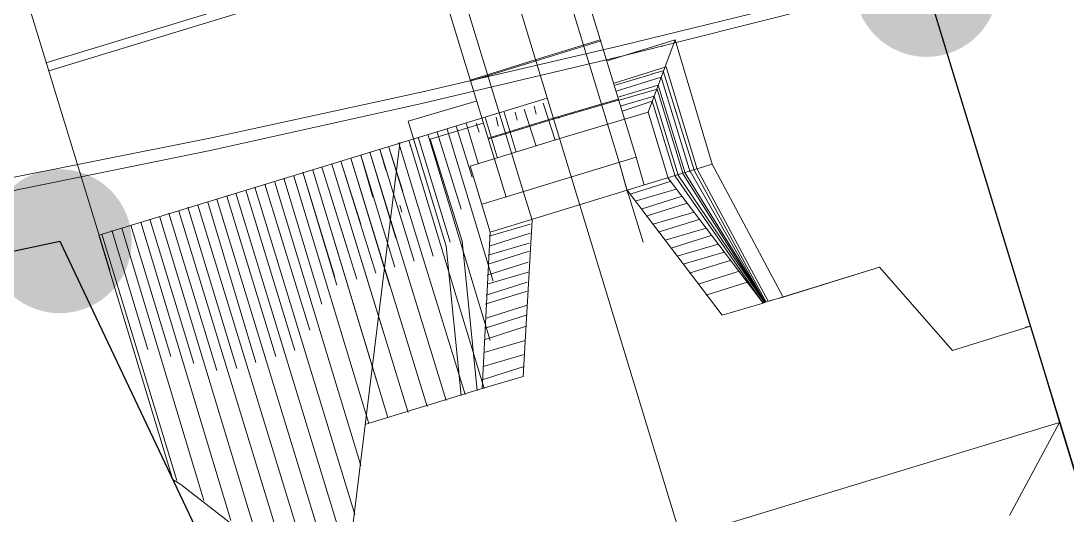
# Model space of a CAD drawing. Header units: metres. Extents: x 535413 to 535809, y 1836230 to 1836506.
# Drawn here: x 535688.53 to 535698.99, y 1836313.38 to 1836318.32 of the extents above; entities that cross this region are included whole.
import ezdxf

# ---------------------------------------------------------------- set-up
doc = ezdxf.new("R2010")
doc.units = ezdxf.units.M
doc.header["$MEASUREMENT"] = 0
for name, color, linetype, lineweight in [('Level 2', 1, 'Continuous', 0), ('Level 31', 1, 'Continuous', 0), ('Level 32', 1, 'Continuous', 0), ('Level 37', 1, 'Continuous', 0), ('Level 38', 1, 'Continuous', 0), ('Level 39', 1, 'Continuous', 0), ('Level 4', 1, 'Continuous', 0), ('Level 42', 1, 'Continuous', 0), ('Level 43', 1, 'Continuous', 0), ('Level 5', 1, 'Continuous', 0), ('Level 9', 1, 'Continuous', 0)]:
    doc.layers.add(name, color=color, linetype=linetype, lineweight=lineweight)

msp = doc.modelspace()

# ---------------------------------------------------------------- hatches: boundary and pattern name
at = {"layer": 'Level 4', "linetype": 'Continuous', "lineweight": 0}
h = msp.add_hatch(color=7, dxfattribs=at)
edge = h.paths.add_edge_path()
edge.add_arc((535697.58, 1836318.68), 0.719, 270, 630)
h = msp.add_hatch(color=7, dxfattribs=at)
edge = h.paths.add_edge_path()
edge.add_arc((535688.92, 1836316.12), 0.719, 270, 630)

# ---------------------------------------------------------------- linework, layer by layer
at = {"layer": 'Level 2', "color": 7, "linetype": 'Continuous', "lineweight": 0, "flags": 128}
for points in [[(535667.71, 1836314.54), (535669.83, 1836314.56), (535672.01, 1836314.63), (535674.25, 1836314.76), (535676.55, 1836314.96), (535678.89, 1836315.22), (535681.25, 1836315.54), (535683.6, 1836315.89), (535685.93, 1836316.29), (535688.21, 1836316.71), (535690.42, 1836317.15), (535692.53, 1836317.61), (535694.52, 1836318.07), (535696.43, 1836318.54), (535698.28, 1836319.03), (535700.09, 1836319.52), (535701.89, 1836320.04), (535703.71, 1836320.58), (535705.57, 1836321.14), (535707.51, 1836321.73)], [(535667.72, 1836314.41), (535669.83, 1836314.41), (535672.01, 1836314.47), (535674.26, 1836314.6), (535676.56, 1836314.8), (535678.9, 1836315.06), (535681.27, 1836315.38), (535683.62, 1836315.74), (535685.95, 1836316.15), (535688.23, 1836316.58), (535690.44, 1836317.03), (535692.55, 1836317.5), (535694.55, 1836317.97), (535696.46, 1836318.45), (535698.3, 1836318.94), (535700.11, 1836319.44), (535701.91, 1836319.96), (535703.74, 1836320.49), (535705.61, 1836321.04), (535707.55, 1836321.62)]]:
    msp.add_lwpolyline(points, dxfattribs=at)
at = {"layer": 'Level 31', "color": 7, "linetype": 'Continuous', "lineweight": 0}
msp.add_line((535693.9, 1836317.36), (535693.91, 1836317.35), dxfattribs=at)
msp.add_line((535693.9, 1836317.36), (535693.91, 1836317.35), dxfattribs=at)
at = {"layer": 'Level 32', "color": 7, "linetype": 'Continuous', "lineweight": 0}
for p, q in [((535694.84, 1836317.79), (535694.47, 1836317.68)), ((535694.84, 1836317.79), (535694.47, 1836317.68)), ((535694.95, 1836317.82), (535694.83, 1836317.79)), ((535694.95, 1836317.82), (535694.83, 1836317.79)), ((535695.26, 1836316.83), (535694.95, 1836317.82)), ((535695.26, 1836316.83), (535694.95, 1836317.82)), ((535694.93, 1836317.76), (535694.48, 1836317.62)), ((535694.93, 1836317.76), (535694.48, 1836317.62)), ((535694.9, 1836317.68), (535694.5, 1836317.56)), ((535694.9, 1836317.68), (535694.5, 1836317.56)), ((535695.17, 1836316.8), (535694.9, 1836317.68)), ((535695.17, 1836316.8), (535694.9, 1836317.68)), ((535695.22, 1836316.81), (535694.93, 1836317.76)), ((535695.22, 1836316.81), (535694.93, 1836317.76)), ((535694.89, 1836317.64), (535694.51, 1836317.53)), ((535694.89, 1836317.64), (535694.51, 1836317.53)), ((535694.86, 1836317.57), (535694.52, 1836317.47)), ((535694.86, 1836317.57), (535694.52, 1836317.47)), ((535695.1, 1836316.78), (535694.86, 1836317.57)), ((535695.1, 1836316.78), (535694.86, 1836317.57)), ((535694.89, 1836317.64), (535695.15, 1836316.79)), ((535694.89, 1836317.64), (535695.15, 1836316.79)), ((535693.66, 1836317.47), (535693.68, 1836317.39)), ((535693.66, 1836317.47), (535693.68, 1836317.39)), ((535693.75, 1836317.5), (535693.87, 1836317.13)), ((535693.75, 1836317.5), (535693.87, 1836317.13)), ((535694.84, 1836317.52), (535694.54, 1836317.42)), ((535694.84, 1836317.52), (535694.54, 1836317.42)), ((535694.84, 1836317.52), (535695.07, 1836316.77)), ((535694.84, 1836317.52), (535695.07, 1836316.77)), ((535693.17, 1836317.36), (535693.29, 1836316.96)), ((535693.17, 1836317.36), (535693.29, 1836316.96)), ((535693.28, 1836317.36), (535693.3, 1836317.27)), ((535693.28, 1836317.36), (535693.3, 1836317.27)), ((535693.36, 1836317.41), (535693.48, 1836317.01)), ((535693.36, 1836317.41), (535693.48, 1836317.01)), ((535693.47, 1836317.41), (535693.49, 1836317.33)), ((535693.47, 1836317.41), (535693.49, 1836317.33)), ((535693.56, 1836317.44), (535693.68, 1836317.07)), ((535693.56, 1836317.44), (535693.68, 1836317.07)), ((535692.88, 1836317.27), (535693.04, 1836316.76)), ((535692.88, 1836317.27), (535693.04, 1836316.76)), ((535692.98, 1836317.3), (535693.1, 1836316.9)), ((535692.98, 1836317.3), (535693.1, 1836316.9)), ((535693.08, 1836317.3), (535693.11, 1836317.21)), ((535693.08, 1836317.3), (535693.11, 1836317.21)), ((535692.5, 1836317.16), (535692.82, 1836316.11)), ((535692.5, 1836317.16), (535692.82, 1836316.11)), ((535692.6, 1836317.18), (535693.22, 1836315.13)), ((535692.6, 1836317.18), (535693.22, 1836315.13)), ((535692.69, 1836317.21), (535692.93, 1836316.44)), ((535692.69, 1836317.21), (535692.93, 1836316.44)), ((535692.79, 1836317.24), (535693.25, 1836315.72)), ((535692.79, 1836317.24), (535693.25, 1836315.72)), ((535692.21, 1836317.06), (535692.35, 1836316.62)), ((535692.21, 1836317.06), (535692.97, 1836314.59)), ((535692.21, 1836317.06), (535692.35, 1836316.62)), ((535692.21, 1836317.06), (535692.97, 1836314.59)), ((535692.31, 1836317.1), (535692.65, 1836315.97)), ((535692.31, 1836317.1), (535692.65, 1836315.97)), ((535692.41, 1836317.12), (535693.16, 1836314.65)), ((535692.41, 1836317.12), (535693.16, 1836314.65)), ((535692.42, 1836317.09), (535692.42, 1836317.07)), ((535692.42, 1836317.09), (535692.42, 1836317.07)), ((535691.83, 1836316.95), (535692.22, 1836315.67)), ((535691.83, 1836316.95), (535692.59, 1836314.47)), ((535691.83, 1836316.95), (535692.22, 1836315.67)), ((535691.83, 1836316.95), (535692.59, 1836314.47)), ((535691.93, 1836316.98), (535692.05, 1836316.56)), ((535691.93, 1836316.98), (535692.27, 1836315.86)), ((535691.93, 1836316.98), (535692.05, 1836316.56)), ((535691.93, 1836316.98), (535692.27, 1836315.86)), ((535692.02, 1836317.01), (535692.28, 1836316.15)), ((535692.02, 1836317.01), (535692.78, 1836314.53)), ((535692.02, 1836317.01), (535692.28, 1836316.15)), ((535692.02, 1836317.01), (535692.78, 1836314.53)), ((535692.12, 1836317.04), (535692.18, 1836316.83)), ((535692.12, 1836317.04), (535692.46, 1836315.92)), ((535692.12, 1836317.04), (535692.18, 1836316.83)), ((535692.12, 1836317.04), (535692.46, 1836315.92)), ((535691.54, 1836316.86), (535691.8, 1836316.03)), ((535691.54, 1836316.86), (535691.89, 1836315.74)), ((535691.54, 1836316.86), (535691.8, 1836316.03)), ((535691.54, 1836316.86), (535691.89, 1836315.74)), ((535691.64, 1836316.89), (535692.16, 1836315.2)), ((535691.64, 1836316.89), (535692.4, 1836314.41)), ((535691.64, 1836316.89), (535692.16, 1836315.2)), ((535691.64, 1836316.89), (535692.4, 1836314.41)), ((535691.73, 1836316.92), (535691.93, 1836316.29)), ((535691.73, 1836316.92), (535692.08, 1836315.8)), ((535691.73, 1836316.92), (535691.93, 1836316.29)), ((535691.73, 1836316.92), (535692.08, 1836315.8)), ((535691.16, 1836316.75), (535691.54, 1836315.49)), ((535691.16, 1836316.75), (535691.54, 1836315.49)), ((535691.26, 1836316.77), (535692.01, 1836314.3)), ((535691.26, 1836316.77), (535692.01, 1836314.3)), ((535691.35, 1836316.81), (535691.67, 1836315.76)), ((535691.35, 1836316.81), (535691.69, 1836315.68)), ((535691.35, 1836316.81), (535691.67, 1836315.76)), ((535691.35, 1836316.81), (535691.69, 1836315.68)), ((535691.45, 1836316.83), (535692.09, 1836314.72)), ((535691.45, 1836316.83), (535692.2, 1836314.36)), ((535691.45, 1836316.83), (535692.09, 1836314.72)), ((535691.45, 1836316.83), (535692.2, 1836314.36)), ((535690.78, 1836316.63), (535691.27, 1836315.03)), ((535690.78, 1836316.63), (535691.27, 1836315.03)), ((535690.87, 1836316.66), (535691.87, 1836313.39)), ((535690.87, 1836316.66), (535691.87, 1836313.39)), ((535690.97, 1836316.69), (535691.42, 1836315.23)), ((535690.97, 1836316.69), (535691.42, 1836315.23)), ((535691.07, 1836316.71), (535691.93, 1836313.88)), ((535691.07, 1836316.71), (535691.93, 1836313.88)), ((535690.49, 1836316.54), (535691.54, 1836313.11)), ((535690.49, 1836316.54), (535691.54, 1836313.11)), ((535690.59, 1836316.57), (535691.08, 1836314.97)), ((535690.59, 1836316.57), (535691.08, 1836314.97)), ((535690.68, 1836316.6), (535691.73, 1836313.17)), ((535690.68, 1836316.6), (535691.73, 1836313.17)), ((535690.11, 1836316.42), (535691.16, 1836312.99)), ((535690.11, 1836316.42), (535691.16, 1836312.99)), ((535690.2, 1836316.46), (535690.69, 1836314.85)), ((535690.2, 1836316.46), (535690.69, 1836314.85)), ((535690.3, 1836316.48), (535691.35, 1836313.05)), ((535690.3, 1836316.48), (535691.35, 1836313.05)), ((535690.4, 1836316.51), (535690.88, 1836314.91)), ((535690.4, 1836316.51), (535690.88, 1836314.91)), ((535692.32, 1836316.48), (535692.34, 1836316.41)), ((535692.32, 1836316.48), (535692.34, 1836316.41)), ((535689.82, 1836316.34), (535690.26, 1836314.9)), ((535689.82, 1836316.34), (535690.26, 1836314.9)), ((535689.92, 1836316.36), (535690.9, 1836313.13)), ((535689.92, 1836316.36), (535690.9, 1836313.13)), ((535690.01, 1836316.4), (535690.49, 1836314.83)), ((535690.01, 1836316.4), (535690.49, 1836314.83)), ((535689.44, 1836316.23), (535689.8, 1836315.04)), ((535689.44, 1836316.23), (535689.8, 1836315.04)), ((535689.54, 1836316.25), (535690.36, 1836313.53)), ((535689.54, 1836316.25), (535690.36, 1836313.53)), ((535689.63, 1836316.28), (535690.03, 1836314.97)), ((535689.63, 1836316.28), (535690.03, 1836314.97)), ((535689.73, 1836316.31), (535690.63, 1836313.33)), ((535689.73, 1836316.31), (535690.63, 1836313.33)), ((535693.21, 1836316.17), (535693.62, 1836316.29)), ((535693.21, 1836316.17), (535693.62, 1836316.29)), ((535689.31, 1836316.18), (535690.04, 1836313.77)), ((535689.31, 1836316.18), (535690.04, 1836313.77)), ((535689.34, 1836316.19), (535690.09, 1836313.73)), ((535689.34, 1836316.19), (535690.09, 1836313.73)), ((535693.21, 1836316.07), (535693.62, 1836316.2)), ((535693.21, 1836316.07), (535693.62, 1836316.2)), ((535693.2, 1836315.98), (535693.61, 1836316.1)), ((535693.2, 1836315.98), (535693.61, 1836316.1)), ((535693.2, 1836315.89), (535693.61, 1836316.02)), ((535693.2, 1836315.89), (535693.61, 1836316.02)), ((535693.19, 1836315.78), (535693.6, 1836315.91)), ((535693.19, 1836315.78), (535693.6, 1836315.91)), ((535693.19, 1836315.69), (535693.6, 1836315.81)), ((535693.19, 1836315.69), (535693.6, 1836315.81)), ((535693.18, 1836315.58), (535693.59, 1836315.71)), ((535693.18, 1836315.58), (535693.59, 1836315.71)), ((535693.17, 1836315.49), (535693.59, 1836315.62)), ((535693.17, 1836315.49), (535693.59, 1836315.62)), ((535693.18, 1836315.35), (535693.59, 1836315.48)), ((535693.18, 1836315.35), (535693.59, 1836315.48)), ((535693.17, 1836315.25), (535693.58, 1836315.38)), ((535693.17, 1836315.25), (535693.58, 1836315.38)), ((535693.17, 1836315.14), (535693.58, 1836315.27)), ((535693.17, 1836315.14), (535693.58, 1836315.27)), ((535693.16, 1836315.01), (535693.57, 1836315.13)), ((535693.16, 1836315.01), (535693.57, 1836315.13)), ((535693.15, 1836314.87), (535693.56, 1836314.99)), ((535693.15, 1836314.87), (535693.56, 1836314.99)), ((535693.15, 1836314.74), (535693.56, 1836314.87)), ((535693.15, 1836314.74), (535693.56, 1836314.87)), ((535690.13, 1836313.69), (535690.05, 1836313.74)), ((535690.13, 1836313.69), (535690.05, 1836313.74))]:
    msp.add_line(p, q, dxfattribs=at)
msp.add_point((535692.31, 1836317.1), dxfattribs=at)
msp.add_point((535692.31, 1836317.1), dxfattribs=at)
at = {"layer": 'Level 37', "color": 7, "linetype": 'Continuous', "lineweight": 0}
msp.add_line((535687.07, 1836323.51), (535689.42, 1836315.83), dxfattribs=at)
msp.add_line((535687.07, 1836323.51), (535689.42, 1836315.83), dxfattribs=at)
at = {"layer": 'Level 38', "color": 7, "linetype": 'Continuous', "lineweight": 0}
for p, q in [((535696.14, 1836309.84), (535688.15, 1836336.06)), ((535696.14, 1836309.84), (535688.15, 1836336.06)), ((535694.94, 1836318.06), (535694.94, 1836318.07)), ((535694.94, 1836318.06), (535694.94, 1836318.07)), ((535693.79, 1836317.55), (535689.31, 1836316.18)), ((535693.79, 1836317.55), (535689.31, 1836316.18)), ((535695.44, 1836316.89), (535694.59, 1836316.63)), ((535695.44, 1836316.89), (535694.59, 1836316.63))]:
    msp.add_line(p, q, dxfattribs=at)
at = {"layer": 'Level 39', "color": 7, "linetype": 'Continuous', "lineweight": 0}
for p, q in [((535695.07, 1836316.77), (535695.95, 1836315.5)), ((535695.07, 1836316.77), (535695.95, 1836315.5)), ((535695.1, 1836316.78), (535695.96, 1836315.51)), ((535695.1, 1836316.78), (535695.96, 1836315.51)), ((535695.15, 1836316.79), (535695.96, 1836315.51)), ((535695.15, 1836316.79), (535695.96, 1836315.51)), ((535695.17, 1836316.8), (535695.97, 1836315.51)), ((535695.17, 1836316.8), (535695.97, 1836315.51)), ((535695.22, 1836316.82), (535695.97, 1836315.51)), ((535695.22, 1836316.82), (535695.97, 1836315.51)), ((535695.26, 1836316.83), (535695.98, 1836315.51)), ((535695.26, 1836316.83), (535695.98, 1836315.51)), ((535694.59, 1836316.63), (535694.75, 1836316.11)), ((535694.59, 1836316.63), (535694.75, 1836316.11)), ((535695.03, 1836316.72), (535694.62, 1836316.59)), ((535695.03, 1836316.72), (535694.62, 1836316.59)), ((535695.08, 1836316.64), (535694.67, 1836316.52)), ((535695.08, 1836316.64), (535694.67, 1836316.52)), ((535695.14, 1836316.57), (535694.73, 1836316.44)), ((535695.14, 1836316.57), (535694.73, 1836316.44)), ((535695.19, 1836316.5), (535694.78, 1836316.37)), ((535695.19, 1836316.5), (535694.78, 1836316.37)), ((535695.26, 1836316.41), (535694.85, 1836316.29)), ((535695.26, 1836316.41), (535694.85, 1836316.29)), ((535695.32, 1836316.34), (535694.9, 1836316.21)), ((535695.32, 1836316.34), (535694.9, 1836316.21)), ((535695.38, 1836316.25), (535694.97, 1836316.13)), ((535695.38, 1836316.25), (535694.97, 1836316.13)), ((535695.44, 1836316.18), (535695.03, 1836316.05)), ((535695.44, 1836316.18), (535695.03, 1836316.05)), ((535695.5, 1836316.09), (535695.09, 1836315.97)), ((535695.5, 1836316.09), (535695.09, 1836315.97)), ((535695.56, 1836316.01), (535695.15, 1836315.89)), ((535695.56, 1836316.01), (535695.15, 1836315.89)), ((535695.63, 1836315.93), (535695.21, 1836315.8)), ((535695.63, 1836315.93), (535695.21, 1836315.8)), ((535695.71, 1836315.82), (535695.3, 1836315.69)), ((535695.71, 1836315.82), (535695.3, 1836315.69)), ((535695.79, 1836315.71), (535695.38, 1836315.58)), ((535695.79, 1836315.71), (535695.38, 1836315.58))]:
    msp.add_line(p, q, dxfattribs=at)
at = {"layer": 'Level 42', "color": 7, "linetype": 'Continuous', "lineweight": 0}
for p, q in [((535694.01, 1836319.15), (535694.68, 1836316.96)), ((535694.01, 1836319.15), (535694.68, 1836316.96)), ((535694.32, 1836318.13), (535693.67, 1836317.93)), ((535694.32, 1836318.13), (535693.67, 1836317.93)), ((535694.33, 1836318.12), (535693.68, 1836317.92)), ((535694.33, 1836318.12), (535693.68, 1836317.92)), ((535695.07, 1836318.13), (535694.39, 1836317.92)), ((535695.07, 1836318.13), (535694.39, 1836317.92)), ((535695.07, 1836318.13), (535694.8, 1836317.41)), ((535695.07, 1836318.13), (535694.8, 1836317.41)), ((535695.44, 1836316.89), (535695.07, 1836318.13)), ((535695.44, 1836316.89), (535695.07, 1836318.13)), ((535694.98, 1836317.86), (535694.46, 1836317.7)), ((535694.98, 1836317.86), (535694.46, 1836317.7)), ((535695.29, 1836316.84), (535694.98, 1836317.86)), ((535695.29, 1836316.84), (535694.98, 1836317.86)), ((535694.5, 1836317.54), (535693.85, 1836317.35)), ((535694.5, 1836317.54), (535693.85, 1836317.35)), ((535694.5, 1836317.53), (535693.85, 1836317.34)), ((535694.5, 1836317.53), (535693.85, 1836317.34)), ((535694.8, 1836317.41), (535693.96, 1836317.16)), ((535694.8, 1836317.41), (535693.96, 1836317.16)), ((535695, 1836316.75), (535694.8, 1836317.41)), ((535695, 1836316.75), (535694.8, 1836317.41)), ((535693.2, 1836317.15), (535693.85, 1836317.35)), ((535693.2, 1836317.15), (535693.85, 1836317.35)), ((535693.2, 1836317.14), (535693.85, 1836317.34)), ((535693.2, 1836317.14), (535693.85, 1836317.34)), ((535693.02, 1836316.87), (535693.96, 1836317.16)), ((535693.02, 1836316.87), (535693.96, 1836317.16)), ((535691.84, 1836313.2), (535692.32, 1836317.1)), ((535691.84, 1836313.2), (535692.32, 1836317.1)), ((535694.68, 1836316.96), (535693.14, 1836316.49)), ((535694.68, 1836316.96), (535693.14, 1836316.49)), ((535694.68, 1836316.96), (535693.14, 1836316.49)), ((535694.68, 1836316.96), (535693.14, 1836316.49)), ((535694.68, 1836316.96), (535694.76, 1836316.68)), ((535694.68, 1836316.96), (535694.76, 1836316.68)), ((535693.22, 1836316.21), (535693.02, 1836316.87)), ((535693.22, 1836316.21), (535693.02, 1836316.87)), ((535694.59, 1836316.62), (535694.51, 1836316.91)), ((535694.6, 1836316.59), (535694.51, 1836316.91)), ((535694.59, 1836316.62), (535694.51, 1836316.91)), ((535694.6, 1836316.59), (535694.51, 1836316.91)), ((535695.29, 1836316.84), (535696, 1836315.52)), ((535695.29, 1836316.84), (535696, 1836315.52)), ((535695.44, 1836316.89), (535696.15, 1836315.56)), ((535695.44, 1836316.89), (535696.15, 1836315.56)), ((535695.95, 1836315.5), (535695, 1836316.75)), ((535695.95, 1836315.5), (535695, 1836316.75)), ((535695.95, 1836315.5), (535695, 1836316.75)), ((535695.95, 1836315.5), (535695, 1836316.75)), ((535694.59, 1836316.63), (535693.22, 1836316.21)), ((535694.59, 1836316.63), (535693.22, 1836316.21)), ((535695.54, 1836315.38), (535694.59, 1836316.63)), ((535695.54, 1836315.38), (535694.59, 1836316.63)), ((535693.64, 1836316.33), (535693.55, 1836316.62)), ((535693.64, 1836316.33), (535693.55, 1836316.62)), ((535693.64, 1836316.33), (535693.55, 1836316.62)), ((535693.64, 1836316.33), (535693.55, 1836316.62)), ((535693.55, 1836314.77), (535693.64, 1836316.33)), ((535693.55, 1836314.77), (535693.64, 1836316.33)), ((535693.14, 1836314.65), (535693.22, 1836316.21)), ((535693.14, 1836314.65), (535693.22, 1836316.21)), ((535697.11, 1836315.86), (535696.11, 1836315.55)), ((535697.11, 1836315.86), (535696.11, 1836315.55)), ((535697.11, 1836315.86), (535696.15, 1836315.56)), ((535697.11, 1836315.86), (535696.15, 1836315.56)), ((535697.84, 1836315.03), (535697.11, 1836315.86)), ((535697.84, 1836315.03), (535697.11, 1836315.86)), ((535695.54, 1836315.38), (535695.95, 1836315.5)), ((535695.54, 1836315.38), (535695.95, 1836315.5)), ((535695.95, 1836315.5), (535696, 1836315.52)), ((535695.95, 1836315.5), (535696, 1836315.52)), ((535696.15, 1836315.56), (535696, 1836315.52)), ((535696.15, 1836315.56), (535696, 1836315.52)), ((535696.04, 1836315.53), (535696.01, 1836315.52)), ((535696.04, 1836315.53), (535696.01, 1836315.52)), ((535697.84, 1836315.03), (535698.62, 1836315.27)), ((535697.84, 1836315.03), (535698.62, 1836315.27)), ((535698.57, 1836315.26), (535698.62, 1836315.27)), ((535698.57, 1836315.26), (535698.62, 1836315.27)), ((535698.62, 1836315.27), (535698.91, 1836314.31)), ((535698.62, 1836315.27), (535698.91, 1836314.31)), ((535693.55, 1836314.77), (535693.14, 1836314.65)), ((535693.55, 1836314.77), (535693.14, 1836314.65)), ((535693.14, 1836314.65), (535691.97, 1836314.29)), ((535693.14, 1836314.65), (535691.97, 1836314.29)), ((535698.91, 1836314.31), (535691.35, 1836312.01)), ((535698.91, 1836314.31), (535691.35, 1836312.01)), ((535698.41, 1836313.38), (535698.91, 1836314.31)), ((535698.41, 1836313.38), (535698.91, 1836314.31)), ((535698.91, 1836314.31), (535699.78, 1836311.44)), ((535698.91, 1836314.31), (535699.78, 1836311.44)), ((535690.13, 1836313.69), (535691.06, 1836312.97)), ((535690.13, 1836313.69), (535691.06, 1836312.97))]:
    msp.add_line(p, q, dxfattribs=at)
at = {"layer": 'Level 43', "color": 7, "linetype": 'Continuous', "lineweight": 0}
for p, q in [((535688.55, 1836333.01), (535693.55, 1836316.62)), ((535688.55, 1836333.01), (535693.55, 1836316.62)), ((535694.51, 1836316.91), (535690.44, 1836330.24)), ((535694.51, 1836316.91), (535690.44, 1836330.24)), ((535692.61, 1836319.07), (535688.78, 1836317.9)), ((535692.61, 1836319.07), (535688.78, 1836317.9)), ((535692.64, 1836318.99), (535688.81, 1836317.82)), ((535692.64, 1836318.99), (535688.81, 1836317.82)), ((535692.71, 1836318.75), (535693.38, 1836316.56)), ((535692.71, 1836318.75), (535693.38, 1836316.56)), ((535693.02, 1836317.73), (535693.67, 1836317.93)), ((535693.02, 1836317.73), (535693.67, 1836317.93)), ((535693.02, 1836317.72), (535693.68, 1836317.92)), ((535693.02, 1836317.72), (535693.68, 1836317.92)), ((535692.4, 1836317.32), (535693.08, 1836317.52)), ((535692.4, 1836317.32), (535693.08, 1836317.52)), ((535692.78, 1836316.07), (535692.4, 1836317.32)), ((535692.78, 1836316.07), (535692.4, 1836317.32)), ((535692.62, 1836317.14), (535693.15, 1836317.3)), ((535692.62, 1836317.14), (535693.15, 1836317.3)), ((535692.94, 1836316.12), (535692.62, 1836317.14)), ((535692.94, 1836316.12), (535692.62, 1836317.14)), ((535692.94, 1836316.12), (535693.09, 1836314.63)), ((535692.94, 1836316.12), (535693.09, 1836314.63)), ((535692.78, 1836316.07), (535692.93, 1836314.58)), ((535692.78, 1836316.07), (535692.93, 1836314.58))]:
    msp.add_line(p, q, dxfattribs=at)
at = {"layer": 'Level 5', "color": 7, "linetype": 'Continuous', "lineweight": 30}
for p, q in [((535699.76, 1836311.54), (535697.58, 1836318.68)), ((535673.65, 1836312.9), (535688.92, 1836316.12)), ((535688.92, 1836316.12), (535692.23, 1836309.14))]:
    msp.add_line(p, q, dxfattribs=at)
at = {"layer": 'Level 9', "color": 7, "linetype": 'Continuous', "lineweight": 0, "flags": 128}
msp.add_lwpolyline([(535667.72, 1836314.41), (535669.83, 1836314.41), (535672.01, 1836314.47), (535674.26, 1836314.6), (535676.56, 1836314.8), (535678.9, 1836315.06), (535681.27, 1836315.38), (535683.62, 1836315.74), (535685.95, 1836316.15), (535688.23, 1836316.58), (535690.44, 1836317.03), (535692.55, 1836317.5), (535694.55, 1836317.97), (535696.46, 1836318.45), (535698.3, 1836318.94), (535700.11, 1836319.44), (535701.91, 1836319.96), (535703.74, 1836320.49), (535705.61, 1836321.04), (535707.55, 1836321.62)], dxfattribs=at)

doc.saveas('drawing.dxf')
